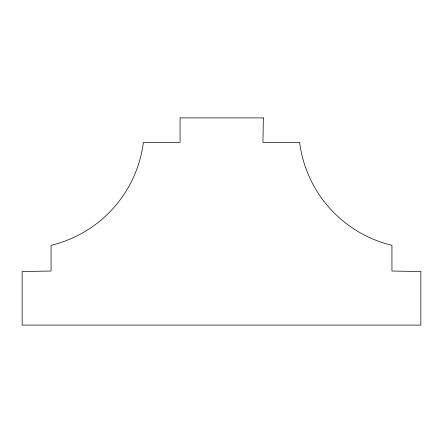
<?xml version="1.0" encoding="UTF-8"?>
<svg xmlns="http://www.w3.org/2000/svg" width="443" height="443" viewBox="0 0 443 443"><rect width="100%" height="100%" fill="white"/><g stroke="black" fill="none" stroke-linecap="round" stroke-linejoin="round"><path stroke-width="0.66" d="M263.341 117.904L262.943 142.397L299.618 142.397A121.681 121.681 0 0 0 391.939 245.322L391.939 271.038L420.85 271.509L420.85 325.096L22.15 325.096L22.15 271.509L51.061 271.038L51.061 245.322A121.681 121.681 0 0 0 143.382 142.397L180.057 142.397L180.057 117.904L263.341 117.904"/></g></svg>
